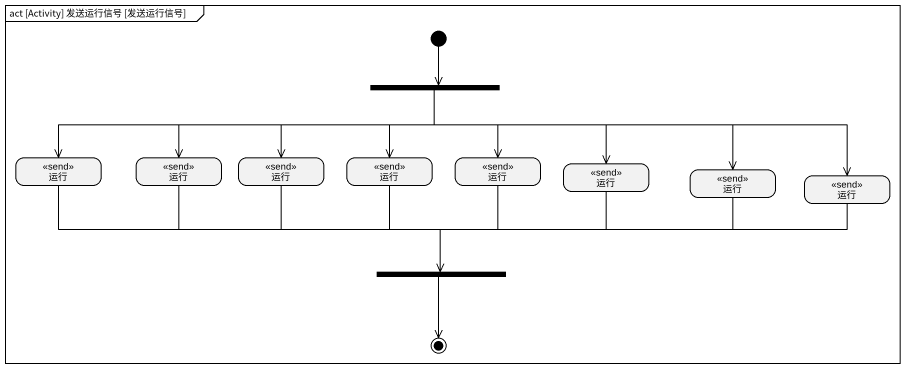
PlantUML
@startuml
mainframe act [Activity] 发送运行信号 [发送运行信号]
hide empty description
state fork1 <<fork>>
state 运行 <<send>>
state "运行" as 运行_2 <<send>>
state "运行" as 运行_3 <<send>>
state "运行" as 运行_4 <<send>>
state "运行" as 运行_5 <<send>>
state "运行" as 运行_6 <<send>>
state "运行" as 运行_7 <<send>>
state "运行" as 运行_8 <<send>>
state fork2 <<join>>
[*] --> fork1
fork1 -left-> 运行
fork1 -left-> 运行_2
fork1 -left-> 运行_3
fork1 --> 运行_4
fork1 --> 运行_5
fork1 -right-> 运行_6
fork1 -right-> 运行_7
fork1 -right-> 运行_8
运行 -right-> fork2
运行_2 -right-> fork2
运行_3 --> fork2
运行_4 --> fork2
运行_5 --> fork2
运行_6 -left-> fork2
运行_7 -left-> fork2
运行_8 -left-> fork2
fork2 --> [*]
@enduml
